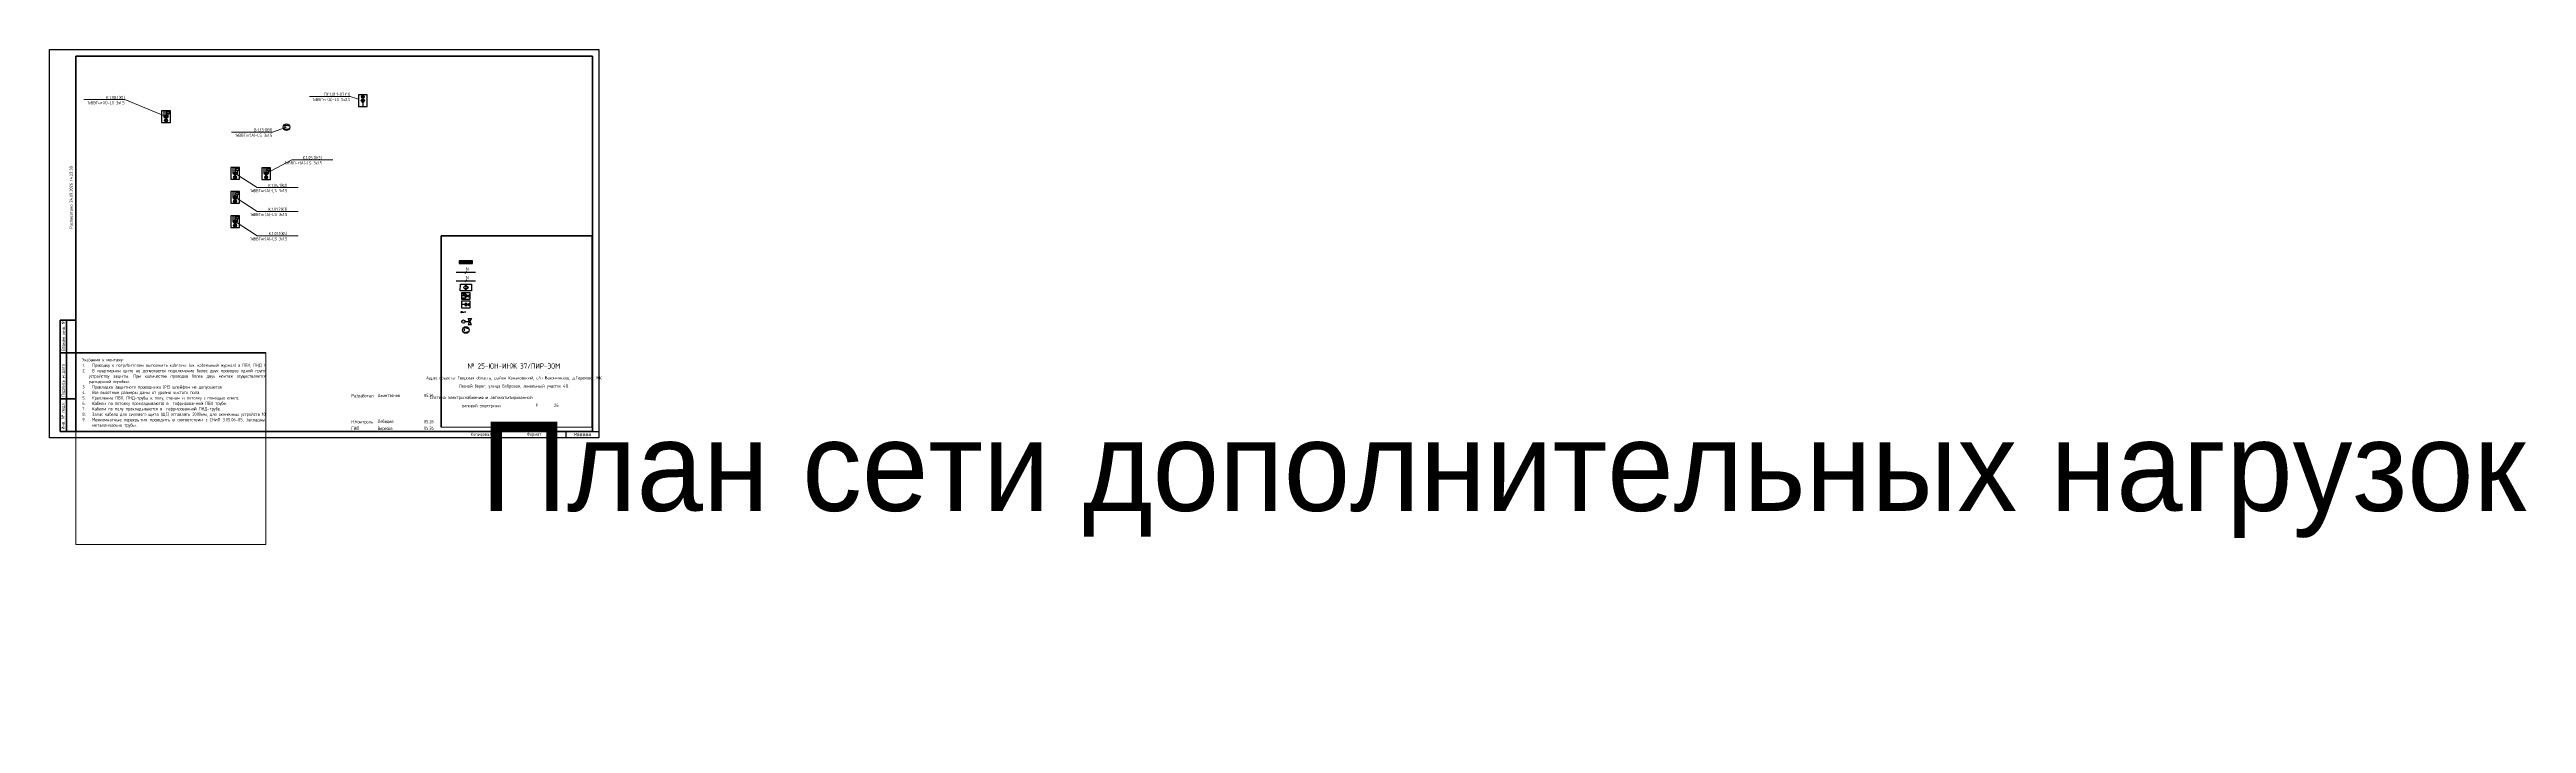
# Paper-space layout 'Доп (2)' of a CAD drawing. Header units: millimetres. Extents: x 0 to 1894, y -218 to 297.
# The model-space entities are those that its viewports show. They can reach past a viewport. Long polylines and large blocks are cut down to what shows.
import ezdxf
from ezdxf import colors
from ezdxf.entities.mleader import LeaderData, LeaderLine
from ezdxf.enums import TextEntityAlignment as Align
from ezdxf.math import Vec2, Vec3

# ---------------------------------------------------------------- set-up
doc = ezdxf.new("R2018")
doc.units = ezdxf.units.MM
doc.set_wipeout_variables(frame=1)
doc.linetypes.add('ШТРИХОВАЯ', pattern=[0.75, 0.5, -0.25])
doc.layers.add('0_UNC Defpoints ЭОМ', color=6, linetype='Continuous', plot=False)
for name, color, linetype in [('0_UNC_0 Щит', 1, 'Continuous'), ('0_UNC_10 Доп. Оборудование', 1, 'Continuous'), ('0_Рамка', 7, 'Continuous')]:
    doc.layers.add(name, color=color, linetype=linetype)
doc.styles.get("Standard").update_dxf_attribs({"font": 'arial.ttf'})
doc.styles.add('UNC_GOST_Scheme', font='gosta_w.shx')
doc.styles.add('Unecom', font='GOST2304A.ttf', dxfattribs={"height": 2.5})
doc.styles.add('СГЕНЕРИР_СТИЛЬ_1', font='')
doc.styles.add('СПДС', font='isocpeur.ttf', dxfattribs={"width": 0.8, "height": 2.5})
doc.styles.get('СГЕНЕРИР_СТИЛЬ_1').set_extended_font_data('Arial Кириллический')

# ---------------------------------------------------------------- blocks, each defined once
blk = doc.blocks.new('*U292')
at = {"lineweight": 60, "ltscale": 10}
for p, q in [((20, 292), (415, 292)), ((20, 5), (20, 292)), ((415, 292), (415, 5)), ((8, 90), (20, 90)), ((8, 5), (8, 90)), ((13, 90), (13, 5)), ((20, 90), (20, 5)), ((20, 90), (20, 5)), ((8, 65), (20, 65)), ((8, 30), (20, 30)), ((20, 5), (8, 5)), ((415, 5), (20, 5))]:
    blk.add_line(p, q, dxfattribs=at)
at = {"layer": '0_UNC Defpoints ЭОМ', "ltscale": 10}
blk.add_lwpolyline([(420, 0), (0, 0), (0, 297), (420, 297)], close=True, dxfattribs=at)
at = {"layer": '0_UNC Defpoints ЭОМ', "lineweight": 30}
blk.add_lwpolyline([(395, 5), (420, 5), (420, 0), (395, 0)], close=True, dxfattribs=at)
at = {"char_height": 2.5, "attachment_point": 4, "rotation": 90, "style": 'Unecom'}
for s, insert, width in [('{\\fGOST type A|b0|i1|c204|p34; }Взамен инв. №', (10.5, 65), 25), (' Подпись и дата', (10.5, 30), 35), (' Инв. № подл.', (10.5, 5), 24.419)]:
    blk.add_mtext(s, dxfattribs=dict(at, insert=insert, width=width))
at = {"style": 'Unecom'}
for s, insert, char_height, width, attachment_point, line_spacing_factor in [('№ 25-ЮН-ИНЖ 37/ПИР-ЭОМ', (355, 55), 4, 120, 5, 2), ('Адрес объекта: Тверская область, район Конаковский, с/п Вахонинское, д.Терехово, ЖК Лесной берег, улица Бобровая, земельный участок 48.', (355, 42.5), 2.5, 115, 5, 1.5), ('Разработал', (230.7, 32), 2.5, 20, 4, 2), ('Ахметзянов', (250.8, 32.5), 2.5, 19.921, 4, 2), ('05.26', (290, 32.5), 2.5, 10, 5, 2), ('Система электроснабжения и автоматизированной силовой электрики', (330, 27.5), 2.5, 70, 5, 1.5), ('Р', (372.5, 25), 2.5, 15, 5, 2), ('Н.Контроль', (230.7, 12), 2.5, 20, 4, 2), ('ГИП', (230.7, 7.3), 2.5, 20, 4, 2), ('Лебедев', (250.8, 12.5), 2.5, 19.921, 4, 2), ('Вересов', (250.8, 7), 2.5, 19.921, 4, 2), ('05.26', (290, 12.5), 2.5, 10, 5, 2), ('05.26', (290, 7.5), 2.5, 10, 5, 2)]:
    blk.add_mtext(s, dxfattribs=dict(at, insert=insert, char_height=char_height, width=width, attachment_point=attachment_point, line_spacing_factor=line_spacing_factor))
at = {"char_height": 2.5, "attachment_point": 4, "style": 'Unecom'}
for s, insert, width in [('Формат  ', (364.9, 2.6), 50), ('\\pi1; ', (250, -133.2), 20), ('\\pi1; ', (250, -133.2), 20), ('\\pxi0.4; ', (250, -133.2), 20), ('\\pi1; ', (512.5, -218.3), 20), ('\\pi1; ', (512.5, -218.3), 20), ('\\pxi0.4; ', (512.5, -218.3), 20)]:
    blk.add_mtext(s, dxfattribs=dict(at, insert=insert, width=width))
at = {"style": 'Unecom'}
blk.add_attdef('ЛИСТ_№', text='', height=2.5, dxfattribs=at).set_placement((387.5, 25), align=Align.MIDDLE_CENTER)
blk.add_attdef('КОЛ-ВО_ЛИСТОВ', text='', height=2.5, dxfattribs=at).set_placement((404.7, 23.7), align=Align.CENTER)
at = {"lineweight": 30, "flags": 104}
blk.add_attdef('ОПИСАНИЕ_ЛИСТА', text='', height=2.5, dxfattribs=at).set_placement((329.9, 12.5), align=Align.MIDDLE_CENTER)
at = {"style": 'Unecom', "flags": 8}
blk.add_attdef('ФОРМАТ_БУМАГИ', (379.4, 1.3), '', height=2.5, dxfattribs=at)
at = {"layer": '0_Рамка', "style": 'СПДС', "width": 0.8}
blk.add_text('Распечатано 24.09.2026 14:23:30', height=2.5, rotation=90, dxfattribs=at).set_placement((16.5, 160), align=Align.MIDDLE_LEFT)
at = {"layer": 'Defpoints', "insert": (330, 2.5), "char_height": 2.5, "width": 70, "attachment_point": 5, "style": 'Unecom'}
blk.add_mtext('Копировал', dxfattribs=at)
blk = doc.blocks.new('ЩС-65')
h = blk.add_hatch(color=1)
h.dxf.hatch_style = 1
h.paths.add_polyline_path([(1014, 0), (1014, 101), (0, 101), (0, 0)])
at = {"color": 1}
for points in [[(0, 101), (0, -101), (1014, -101), (1014, 101), (0, 101)], [(0, 0), (1014, 0)]]:
    blk.add_lwpolyline(points, dxfattribs=at)
blk = doc.blocks.new('*U110')
at = {"color": 0}
blk.add_wipeout([(-3.4, -2.5), (-3.4, 2.5), (3.3, 2.5), (3.3, -2.5)], dxfattribs=at)
for p, q in [((-3, 1.3), (-3.4, 1.3)), ((-1.8, 1.6), (-1.4, 1.3)), ((-1.8, 1.6), (-1.8, 1.1)), ((-1.8, 1.1), (-1.4, 1.3)), ((0, 0), (-0.2, 0.5)), ((0, 0), (-0.2, 0.5)), ((0, 1.2), (0, -1.2)), ((0, 0), (0.1, 0.5)), ((0, 0), (0.1, 0.5)), ((1.6, 0.6), (2.9, 0.4)), ((1.8, -0.3), (1.8, 0.3)), ((1.3, 0), (-3.4, 0)), ((0, 0), (-0.2, -0.5)), ((0, 0), (-0.2, -0.5)), ((0, 0), (0.1, -0.5)), ((0, 0), (0.1, -0.5)), ((1.6, -0.6), (2.9, -0.4)), ((3, 0), (3.3, 0))]:
    blk.add_line(p, q, dxfattribs=at)
for points in [[(-3.4, -2.5), (3.3, -2.5), (3.3, 2.5), (-3.4, 2.5)], [(0, -1.2), (1.1, 0), (0, 1.2), (-1.2, 0)]]:
    blk.add_lwpolyline(points, close=True, dxfattribs=at)
for points in [[(0, 1.2), (0, 1.3), (-1.4, 1.3)], [(-3.4, -1.3), (0, -1.3), (0, -1.2)]]:
    blk.add_lwpolyline(points, dxfattribs=at)
for centre in [(-2.2, 1.3), (2.1, 0)]:
    blk.add_circle(centre, 0.833, dxfattribs=at)
at = {"color": 18, "true_color": 0x000000, "style": 'Unecom'}
blk.add_attdef('K.', (-0.7, 5.1), '', height=2.5, dxfattribs=at)
blk = doc.blocks.new('*U111')
at = {"color": 0}
for p, q in [((-3.8, 0), (0, 0)), ((0, 0), (-1.5, 0.4)), ((1.2, -2.2), (-1.3, 2.2)), ((1.2, 2.2), (-1.3, -2.2)), ((-1.3, 2.2), (1.2, 2.2)), ((0, 0), (-1.5, -0.4)), ((-1.3, -2.2), (1.2, -2.2))]:
    blk.add_line(p, q, dxfattribs=at)
blk.add_circle((-5, 0), 1.25, dxfattribs=at)
at = {"color": 0, "style": 'UNC_GOST_Scheme'}
blk.add_text('М', height=1.25, rotation=89.8475, dxfattribs=at).set_placement((-5, 0), align=Align.MIDDLE_CENTER)
at = {"color": 18, "true_color": 0x000000, "style": 'Unecom'}
blk.add_attdef('TE.', (-1.6, 8.2), '', height=2.5, dxfattribs=at)
blk = doc.blocks.new('*U112')
at = {"color": 0}
blk.add_wipeout([(-3.3, -2.5), (-3.3, 2.5), (3.3, 2.5), (3.3, -2.5)], dxfattribs=at)
for p, q in [((1.3, 0), (-3.3, 0)), ((0, 0), (-0.1, 0.5)), ((0, 0), (-0.1, 0.5)), ((0, 0), (-0.1, -0.5)), ((0, 0), (-0.1, -0.5)), ((0, 1.2), (0, -1.2)), ((0, 0), (0.1, 0.5)), ((0, 0), (0.1, 0.5)), ((0, 0), (0.1, -0.5)), ((0, 0), (0.1, -0.5)), ((1.6, 0.6), (2.9, 0.4)), ((1.8, -0.3), (1.8, 0.3)), ((3, 0), (3.3, 0)), ((1.6, -0.6), (2.9, -0.4))]:
    blk.add_line(p, q, dxfattribs=at)
for points in [[(-3.3, -2.5), (3.3, -2.5), (3.3, 2.5), (-3.3, 2.5)], [(0, -1.2), (1.2, 0), (0, 1.2), (-1.2, 0)]]:
    blk.add_lwpolyline(points, close=True, dxfattribs=at)
blk.add_circle((2.2, 0), 0.833, dxfattribs=at)
blk = doc.blocks.new('*U117')
at = {"color": 0}
blk.add_wipeout([(0, 2.5), (0.6, 2.4), (1, 2.3), (1.4, 2.1), (1.8, 1.7), (2.1, 1.4), (2.2, 1.2), (2.3, 0.9), (2.4, 0.5), (2.5, 0.2), (2.5, -0.2), (2.5, -0.4), (2.4, -0.7), (2.3, -1), (2.2, -1.3), (2, -1.6), (1.7, -1.8), (1.5, -2), (1.2, -2.2), (0.8, -2.4), (0.6, -2.4), (0.3, -2.5), (0, -2.5), (-0.2, -2.5), (-0.5, -2.5), (-0.8, -2.4), (-1.2, -2.2), (-1.4, -2.1), (-1.6, -2), (-1.8, -1.8), (-1.9, -1.6), (-2.1, -1.4), (-2.2, -1.2), (-2.3, -1), (-2.4, -0.8), (-2.4, -0.6), (-2.5, -0.3), (-2.5, 0), (-2.5, 0.3), (-2.4, 0.7), (-2.3, 1), (-2.3, 1.1), (-2.1, 1.3), (-2, 1.5), (-1.9, 1.6), (-1.8, 1.7), (-1.6, 1.9), (-1.5, 2), (-1.3, 2.2), (-1, 2.3), (-0.9, 2.4), (-0.7, 2.4), (-0.5, 2.5), (-0.2, 2.5)], dxfattribs=at)
for p, q in [((-1.7, 1.8), (2.3, 1.1)), ((-1, -1), (-1, 1)), ((-1.7, -1.8), (2.2, -1.1))]:
    blk.add_line(p, q, dxfattribs=at)
blk.add_circle((0, 0), 2.5, dxfattribs=at)
at = {"color": 18, "true_color": 0x000000, "style": 'Unecom'}
blk.add_attdef('V.', (-0.8, 5.8), '', height=2.5, dxfattribs=at)
blk = doc.blocks.new('*U167')
at = {"color": 0, "linetype": 'ByBlock'}
blk.add_wipeout([(4.2, -2.5), (-4.3, -2.5), (-4.2, 2.5), (4.2, 2.5)], dxfattribs=at)
for points in [[(4.2, 2.5), (4.2, -2.5), (-4.3, -2.5), (-4.2, 2.5)], [(0, -1.9), (-1.9, 0), (0, 1.9), (1.9, 0)]]:
    blk.add_lwpolyline(points, close=True, dxfattribs=at)
for points in [[(-0.2, 0.4), (0.1, 0.9)], [(-0.2, 0.9), (0.1, 0.4)], [(0, 1.9), (0, -1.9)], [(-0.2, -0.5), (0.1, -0.9)], [(-0.2, -0.9), (0.1, -0.5)]]:
    blk.add_lwpolyline(points, dxfattribs=at)
at = {"color": 18, "true_color": 0x000000, "style": 'Unecom'}
blk.add_attdef('P.', (-1.4, 7.7), '', height=2.5, dxfattribs=at)
blk = doc.blocks.new('*U105')
h = blk.add_hatch()
h.set_pattern_fill('ANGLE', color=0)
h.set_pattern_definition([(0, (-2.5674, 3.856), (0, 6.985), [5.08, -1.905]), (90, (-2.5674, 3.856), (-6.985, 4e-16), [5.08, -1.905])])
h.paths.add_polyline_path([(1.2, -1.3, 1), (-1.3, -1.3, 1)])
at = {"linetype": 'ByBlock'}
h = blk.add_hatch(color=0, dxfattribs=at)
h.dxf.hatch_style = 1
h.paths.add_polyline_path([(0, 0, 1), (0, -2.5, 1)])
at = {"color": 0, "linetype": 'ByBlock'}
blk.add_circle((0, -1.3), 1.25, dxfattribs=at)
at = {"color": 0, "linetype": 'ByBlock', "start_tangent": (7.660218, -6.306333), "end_tangent": (10.001371, -7.711266)}
blk.add_spline([(0, -1.3), (8, -1.2)], degree=3, dxfattribs=at)
blk = doc.blocks.new('*U153')
at = {"color": 0}
blk.add_wipeout([(0, 2.5), (0.6, 2.4), (1, 2.3), (1.4, 2.1), (1.8, 1.7), (2.1, 1.4), (2.2, 1.2), (2.3, 0.9), (2.4, 0.5), (2.5, 0.2), (2.5, -0.2), (2.5, -0.4), (2.4, -0.7), (2.3, -1), (2.2, -1.3), (2, -1.6), (1.7, -1.8), (1.5, -2), (1.2, -2.2), (0.8, -2.4), (0.6, -2.4), (0.3, -2.5), (0, -2.5), (-0.2, -2.5), (-0.5, -2.5), (-0.8, -2.4), (-1.2, -2.2), (-1.4, -2.1), (-1.6, -2), (-1.8, -1.8), (-1.9, -1.6), (-2.1, -1.4), (-2.2, -1.2), (-2.3, -1), (-2.4, -0.8), (-2.4, -0.6), (-2.5, -0.3), (-2.5, 0), (-2.5, 0.3), (-2.4, 0.7), (-2.3, 1), (-2.3, 1.1), (-2.1, 1.3), (-2, 1.5), (-1.9, 1.6), (-1.8, 1.7), (-1.6, 1.9), (-1.5, 2), (-1.3, 2.2), (-1, 2.3), (-0.9, 2.4), (-0.7, 2.4), (-0.5, 2.5), (-0.2, 2.5)], dxfattribs=at)
for p, q in [((-1.7, 1.8), (2.3, 1.1)), ((-1, -1), (-1, 1)), ((-1.7, -1.8), (2.2, -1.1))]:
    blk.add_line(p, q, dxfattribs=at)
blk.add_circle((0, 0), 2.5, dxfattribs=at)
at = {"color": 18, "true_color": 0x000000, "style": 'Unecom'}
blk.add_attdef('V.', (-0.8, 5.8), '', height=2.5, dxfattribs=at)
blk = doc.blocks.new('_None')

msp = doc.modelspace()

# ---------------------------------------------------------------- linework, layer by layer
at = {"ltscale": 10}
for points in [[(-212203, -76246), (-215071, -76246), (-215071, -61592), (-212203, -61592)], [(-212203, -61592), (-200647, -61592), (-200647, -76246), (-212203, -76246)], [(-200647, -61592), (-186103, -61592), (-186103, -76246), (-200647, -76246)], [(-212203, -90900), (-215071, -90900), (-215071, -76246), (-212203, -76246)], [(-212203, -76246), (-200647, -76246), (-200647, -90900), (-212203, -90900)], [(-200647, -76246), (-186103, -76246), (-186103, -90900), (-200647, -90900)], [(-212203, -105554), (-215071, -105554), (-215071, -90900), (-212203, -90900)], [(-212203, -90900), (-200647, -90900), (-200647, -105554), (-212203, -105554)], [(-200647, -90900), (-186103, -90900), (-186103, -105554), (-200647, -105554)]]:
    msp.add_lwpolyline(points, close=True, dxfattribs=at)
at = {"layer": '0_UNC_10 Доп. Оборудование'}
for points in [[(-211037, -79047), (-209574, -79047)], [(-210376, -79117), (-210235, -78976)], [(-210376, -79767), (-210235, -79626)]]:
    msp.add_lwpolyline(points, dxfattribs=at)
at = {"layer": '0_UNC_10 Доп. Оборудование', "linetype": 'ШТРИХОВАЯ', "ltscale": 2}
msp.add_lwpolyline([(-211037, -79697), (-209574, -79697)], dxfattribs=at)

# ---------------------------------------------------------------- block references
at = {"layer": '0_UNC_0 Щит', "color": 1}
msp.add_blockref('ЩС-65', (-210813, -78262), dxfattribs=at)
at = {"layer": '0_UNC_10 Доп. Оборудование', "color": 5, "xscale": 100, "yscale": 100, "zscale": 100, "rotation": 270}
for p in [(114189, 18047), (118151, 14792)]:
    msp.add_blockref('*U110', p, dxfattribs=at)
at = {"layer": '0_UNC_10 Доп. Оборудование', "color": 4, "xscale": 75, "yscale": 75, "zscale": 75}
msp.add_blockref('*U153', (121101, 17450), dxfattribs=at)
at = {"layer": '0_UNC_10 Доп. Оборудование', "xscale": 40, "yscale": 40, "zscale": 40}
msp.add_blockref('*U105', (-210630, -82033), dxfattribs=at)
at = {"layer": '0_UNC_10 Доп. Оборудование', "color": 240, "true_color": 0xed1f24, "xscale": 100, "yscale": 100, "zscale": 100}
msp.add_blockref('*U111', (-209992, -82812), dxfattribs=at)

# ---------------------------------------------------------------- texts
at = {"insert": (-200140, -76637), "char_height": 250, "width": 13510.6, "attachment_point": 1, "style": 'Unecom'}
msp.add_mtext('\\pxi-3,l3,sm1,qj,t3;Указания к монтажу:{\\C0;\\P\\pi-2,l2;\\C7;1.^IПроводку к потребителям выполнить кабелем: (см. кабельный журнал) в ПВХ, ПНД трубе.\\P2.^IВ квартирном щите не допускается подключение более двух проводов одной групповой линии к устройству защиты. При количестве проводов более двух монтаж осуществляется при помощи распаечной коробки.\\P\\C0;3.^IПрокладка защитного проводника (PE) шлейфом не допускается.\\P4.^IВсе высотные размеры даны от уровня чистого пола.\\P5.^IКрепление ПВХ, ПНД-трубы к полу, стенам и потолку с помощью клипс.\\P6.^IКабели по потолку прокладываются в  гофрированной ПВХ-трубе.\\P7.^IКабели по полу прокладываются в  гофрированной ПНД-трубе.\\P8.^IЗапас кабеля для силового щита (ЩС) оставлять 2000мм, для оконечных устройств 1000мм.\\P}9.^IМежкомнатные перекрытия проходить в соответствии с СНиП 3.05.06-85, закладные использовать металлические трубы.', dxfattribs=at)
at = {"layer": '0_UNC_10 Доп. Оборудование', "char_height": 250, "width": 1354, "attachment_point": 5, "style": 'СГЕНЕРИР_СТИЛЬ_1'}
for insert in [(-209651, -78805), (-209651, -79455)]:
    msp.add_mtext('\\pxql;{\\fISOCPEUR|b0|i0|c204|p34;N}', dxfattribs=dict(at, insert=insert))

# ---------------------------------------------------------------- next in the draw order: block references
at = {"layer": '0_UNC_10 Доп. Оборудование', "color": 5, "xscale": 100, "yscale": 100, "zscale": 100}
msp.add_blockref('*U110', (-210303, -80858), dxfattribs=at)
at = {"layer": '0_UNC_10 Доп. Оборудование', "color": 4, "xscale": 100, "yscale": 100, "zscale": 100}
msp.add_blockref('*U117', (-210303, -83458), dxfattribs=at)

# ---------------------------------------------------------------- next in the draw order: leaders
at = {"layer": '0_UNC_10 Доп. Оборудование', "ltscale": 2}
ml = msp.add_multileader_mtext('Standard', dxfattribs=at)
ml.set_content('{\\C0;К.1.08.1(К1)\\P1хВВГнг(А)-LS 3х1.5}', color=7, style='Unecom')
ml.set_leader_properties(color=7, linetype='ByLayer', lineweight=13)
ml.set_arrow_properties(name='NONE')
ml.build(insert=Vec2(0, 0))
ml.multileader.update_dxf_attribs({"has_dogleg": 0, "text_left_attachment_type": 6, "text_right_attachment_type": 6, "text_bottom_attachment_type": 10, "arrow_head_size": 100, "scale": 100})
ctx = ml.context
ctx.base_point, ctx.scale, ctx.char_height, ctx.arrow_head_size, ctx.plane_origin = Vec3(110093, 19025), 100, 180, 100, Vec3(107773, 21163)
ctx.left_attachment, ctx.right_attachment, ctx.top_attachment, ctx.text_align_type = 6, 6, 10, 2
notes = []
notes.append((ctx, [(1, (1, 1, 0), (111831, 19025), (-1, 0), 8, [(0, [(114188, 18050)], 0, [])])]))
ctx.mtext.insert, ctx.mtext.width, ctx.mtext.alignment, ctx.mtext.flow_direction = Vec3(111821, 19241), 2076.73, 3, 5
ml = msp.add_multileader_mtext('Standard', dxfattribs=at)
ml.set_content('{\\C0;ПУ.1.01.1-(П.У.1)\\P1хВВГнг(А)-LS 5х2.5}', color=7, style='Unecom')
ml.set_leader_properties(color=7, linetype='ByLayer', lineweight=13)
ml.set_arrow_properties(name='NONE')
ml.build(insert=Vec2(0, 0))
ml.multileader.update_dxf_attribs({"has_dogleg": 0, "text_left_attachment_type": 6, "text_right_attachment_type": 6, "text_bottom_attachment_type": 10, "arrow_head_size": 100, "scale": 100})
ctx = ml.context
ctx.base_point, ctx.scale, ctx.char_height, ctx.arrow_head_size, ctx.plane_origin = Vec3(122985, 19209), 100, 180, 100, Vec3(119373, 20770)
ctx.left_attachment, ctx.right_attachment, ctx.top_attachment, ctx.text_align_type = 6, 6, 10, 2
notes.append((ctx, [(1, (1, 1, 0), (124762, 19209), (-1, 0), 8, [(0, [(125473, 18969)], 0, [])])]))
ctx.mtext.insert, ctx.mtext.width, ctx.mtext.alignment, ctx.mtext.flow_direction = Vec3(124752, 19425), 2076.73, 3, 5
ml = msp.add_multileader_mtext('Standard', dxfattribs=at)
ml.set_content('{\\C0;В.1.13.1(В1)\\P1хВВГнг(А)-LS 3х1.5}', color=7, style='Unecom')
ml.set_leader_properties(color=7, linetype='ByLayer', lineweight=13)
ml.set_arrow_properties(name='NONE')
ml.build(insert=Vec2(0, 0))
ml.multileader.update_dxf_attribs({"has_dogleg": 0, "text_left_attachment_type": 6, "text_right_attachment_type": 6, "text_bottom_attachment_type": 10, "arrow_head_size": 100, "scale": 100})
ctx = ml.context
ctx.base_point, ctx.scale, ctx.char_height, ctx.arrow_head_size, ctx.plane_origin = Vec3(118559, 17160), 100, 180, 100, Vec3(115945, 20722)
ctx.left_attachment, ctx.right_attachment, ctx.top_attachment, ctx.text_align_type = 6, 6, 10, 2
notes.append((ctx, [(1, (1, 1, 0), (120298, 17160), (-1, 0), 8, [(0, [(121101, 17450)], 0, [])])]))
ctx.mtext.insert, ctx.mtext.width, ctx.mtext.alignment, ctx.mtext.flow_direction = Vec3(120288, 17376), 2076.73, 3, 5
ml = msp.add_multileader_mtext('Standard', dxfattribs=at)
ml.set_content('{\\C0;К.1.04.1(К2)\\P1хВВГнг(А)-LS 3х1.5}', color=7, style='Unecom')
ml.set_leader_properties(color=7, linetype='ByLayer', lineweight=13)
ml.set_arrow_properties(name='NONE')
ml.build(insert=Vec2(0, 0))
ml.multileader.update_dxf_attribs({"has_dogleg": 0, "text_left_attachment_type": 6, "text_right_attachment_type": 6, "text_bottom_attachment_type": 10, "arrow_head_size": 100, "scale": 100})
ctx = ml.context
ctx.base_point, ctx.scale, ctx.char_height, ctx.arrow_head_size, ctx.plane_origin = Vec3(119420, 13984), 100, 180, 100, Vec3(111734, 17907)
ctx.left_attachment, ctx.right_attachment, ctx.top_attachment, ctx.text_align_type = 6, 6, 10, 2
notes.append((ctx, [(0, (1, 1, 0), (119412, 13984), (1, 0), 8, [(0, [(118150, 14795)], 0, [])])]))
ctx.mtext.insert, ctx.mtext.width, ctx.mtext.alignment, ctx.mtext.flow_direction = Vec3(121149, 14200), 2076.73, 3, 5
for ctx, leaders in notes:
    for number, flags, end, landing, length, lines in leaders:
        leader = LeaderData()
        leader.index, (leader.has_last_leader_line, leader.has_dogleg_vector, leader.attachment_direction) = number, flags
        leader.last_leader_point, leader.dogleg_vector, leader.dogleg_length = Vec3(end), Vec3(landing), length
        for number, points, colour, breaks in lines:
            line = LeaderLine()
            line.index, line.vertices, line.color, line.breaks = number, Vec3.list(points), colors.encode_raw_color(colour), breaks
            leader.lines.append(line)
        ctx.leaders.append(leader)

# ---------------------------------------------------------------- next in the draw order: block references
at = {"layer": '0_UNC_10 Доп. Оборудование', "color": 6, "xscale": 100, "yscale": 100, "zscale": 100, "rotation": 90}
msp.add_blockref('*U112', (125473, 18969), dxfattribs=at)
at = {"layer": '0_UNC_10 Доп. Оборудование', "color": 5, "xscale": 100, "yscale": 100, "zscale": 100, "rotation": 270}
for p in [(119934, 14782), (118150, 13423)]:
    msp.add_blockref('*U110', p, dxfattribs=at)
at = {"layer": '0_UNC_10 Доп. Оборудование', "color": 244, "true_color": 0x991b1e, "xscale": 100, "yscale": 100, "zscale": 100}
msp.add_blockref('*U167', (-210303, -80208), dxfattribs=at)
at = {"layer": '0_UNC_10 Доп. Оборудование', "color": 6, "xscale": 100, "yscale": 100, "zscale": 100}
msp.add_blockref('*U112', (-210303, -81508), dxfattribs=at)

# ---------------------------------------------------------------- next in the draw order: leaders
at = {"layer": '0_UNC_10 Доп. Оборудование', "ltscale": 2}
ml = msp.add_multileader_mtext('Standard', dxfattribs=at)
ml.set_content('{\\C0;К.1.05.1(К5)\\P1хВВГнг(А)-LS 3х1.5}', color=7, style='Unecom')
ml.set_leader_properties(color=7, linetype='ByLayer', lineweight=13)
ml.set_arrow_properties(name='NONE')
ml.build(insert=Vec2(0, 0))
ml.multileader.update_dxf_attribs({"has_dogleg": 0, "text_left_attachment_type": 6, "text_right_attachment_type": 6, "text_bottom_attachment_type": 10, "arrow_head_size": 100, "scale": 100})
ctx = ml.context
ctx.base_point, ctx.scale, ctx.char_height, ctx.arrow_head_size, ctx.plane_origin = Vec3(121400, 15572), 100, 180, 100, Vec3(113518, 17897)
ctx.left_attachment, ctx.right_attachment, ctx.top_attachment, ctx.text_align_type = 6, 6, 10, 2
notes = []
notes.append((ctx, [(0, (1, 1, 0), (121392, 15572), (1, 0), 8, [(0, [(119933, 14785)], 0, [])])]))
ctx.mtext.insert, ctx.mtext.width, ctx.mtext.alignment, ctx.mtext.flow_direction = Vec3(123129, 15788), 2076.73, 3, 5
ml = msp.add_multileader_mtext('Standard', dxfattribs=at)
ml.set_content('{\\C0;К.1.01.2(К3)\\P1хВВГнг(А)-LS 3х1.5}', color=7, style='Unecom')
ml.set_leader_properties(color=7, linetype='ByLayer', lineweight=13)
ml.set_arrow_properties(name='NONE')
ml.build(insert=Vec2(0, 0))
ml.multileader.update_dxf_attribs({"has_dogleg": 0, "text_left_attachment_type": 6, "text_right_attachment_type": 6, "text_bottom_attachment_type": 10, "arrow_head_size": 100, "scale": 100})
ctx = ml.context
ctx.base_point, ctx.scale, ctx.char_height, ctx.arrow_head_size, ctx.plane_origin = Vec3(119420, 12615), 100, 180, 100, Vec3(111734, 16539)
ctx.left_attachment, ctx.right_attachment, ctx.top_attachment, ctx.text_align_type = 6, 6, 10, 2
notes.append((ctx, [(0, (1, 1, 0), (119412, 12615), (1, 0), 8, [(0, [(118149, 13426)], 0, [])])]))
ctx.mtext.insert, ctx.mtext.width, ctx.mtext.alignment, ctx.mtext.flow_direction = Vec3(121149, 12831), 2076.73, 3, 5
for ctx, leaders in notes:
    for number, flags, end, landing, length, lines in leaders:
        leader = LeaderData()
        leader.index, (leader.has_last_leader_line, leader.has_dogleg_vector, leader.attachment_direction) = number, flags
        leader.last_leader_point, leader.dogleg_vector, leader.dogleg_length = Vec3(end), Vec3(landing), length
        for number, points, colour, breaks in lines:
            line = LeaderLine()
            line.index, line.vertices, line.color, line.breaks = number, Vec3.list(points), colors.encode_raw_color(colour), breaks
            leader.lines.append(line)
        ctx.leaders.append(leader)

# ---------------------------------------------------------------- next in the draw order: block references
at = {"layer": '0_UNC_10 Доп. Оборудование', "color": 5, "xscale": 100, "yscale": 100, "zscale": 100, "rotation": 270}
msp.add_blockref('*U110', (118151, 12027), dxfattribs=at)

# ---------------------------------------------------------------- next in the draw order: leaders
at = {"layer": '0_UNC_10 Доп. Оборудование', "ltscale": 2}
ml = msp.add_multileader_mtext('Standard', dxfattribs=at)
ml.set_content('{\\C0;К.1.01.1(К4)\\P1хВВГнг(А)-LS 3х1.5}', color=7, style='Unecom')
ml.set_leader_properties(color=7, linetype='ByLayer', lineweight=13)
ml.set_arrow_properties(name='NONE')
ml.build(insert=Vec2(0, 0))
ml.multileader.update_dxf_attribs({"has_dogleg": 0, "text_left_attachment_type": 6, "text_right_attachment_type": 6, "text_bottom_attachment_type": 10, "arrow_head_size": 100, "scale": 100})
ctx = ml.context
ctx.base_point, ctx.scale, ctx.char_height, ctx.arrow_head_size, ctx.plane_origin = Vec3(119420, 11220), 100, 180, 100, Vec3(111734, 15143)
ctx.left_attachment, ctx.right_attachment, ctx.top_attachment, ctx.text_align_type = 6, 6, 10, 2
notes = []
notes.append((ctx, [(0, (1, 1, 0), (119412, 11220), (1, 0), 8, [(0, [(118150, 12030)], 0, [])])]))
ctx.mtext.insert, ctx.mtext.width, ctx.mtext.alignment, ctx.mtext.flow_direction = Vec3(121149, 11436), 2076.73, 3, 5
for ctx, leaders in notes:
    for number, flags, end, landing, length, lines in leaders:
        leader = LeaderData()
        leader.index, (leader.has_last_leader_line, leader.has_dogleg_vector, leader.attachment_direction) = number, flags
        leader.last_leader_point, leader.dogleg_vector, leader.dogleg_length = Vec3(end), Vec3(landing), length
        for number, points, colour, breaks in lines:
            line = LeaderLine()
            line.index, line.vertices, line.color, line.breaks = number, Vec3.list(points), colors.encode_raw_color(colour), breaks
            leader.lines.append(line)
        ctx.leaders.append(leader)

psp = doc.layouts.new('Доп (2)')

# ---------------------------------------------------------------- block references
at = {"ltscale": 100}
ref = psp.add_blockref('*U292', (0, 0), dxfattribs=at)
ref.add_attrib('ФОРМАТ_БУМАГИ', 'А3', (379.4, 1.3), dxfattribs={"height": 2.5, "style": 'Unecom'})
ref.add_attrib('ЛИСТ_№', '26', dxfattribs={"height": 2.5, "style": 'Unecom'}).set_placement((387.5, 25), align=Align.MIDDLE_CENTER)
lines = psp.add_mtext('План сети дополнительных нагрузок', dxfattribs={"insert": (329.9, 12.5), "char_height": 68.284, "attachment_point": 1})
ref.add_attrib('ОПИСАНИЕ_ЛИСТА', '', (329.9, 12.5), dxfattribs={"flags": 104}).embed_mtext(lines)

# ---------------------------------------------------------------- texts
at = {"insert": (407.5, 2.5), "char_height": 2.5, "width": 25, "attachment_point": 5, "line_spacing_factor": 2, "style": 'Unecom'}
psp.add_mtext('М#####', dxfattribs=at)

# ---------------------------------------------------------------- viewports
at = {"layer": '0_UNC Defpoints ЭОМ', "view_target_point": (17379, 14563.8)}
vp = psp.add_viewport(center=(217.5, 148.5), size=(395, 287), view_center_point=(106444.6, -3801.3), view_height=21525, status=4, dxfattribs=at)
vp.frozen_layers = ['Defpoints']
at = {"layer": '0_UNC Defpoints ЭОМ', "view_target_point": (-206323.7, 35986.8)}
psp.add_viewport(center=(357.1, 81.4), size=(115.6, 146.54), view_center_point=(-101.5, -119559.7), view_height=14654.18, dxfattribs=at)
psp.add_viewport(center=(92.7, -8.3), size=(145.4, 146.54), view_center_point=(12948.5, -119559.7), view_height=14654.18, status=3, dxfattribs=at)

doc.saveas('drawing.dxf')
